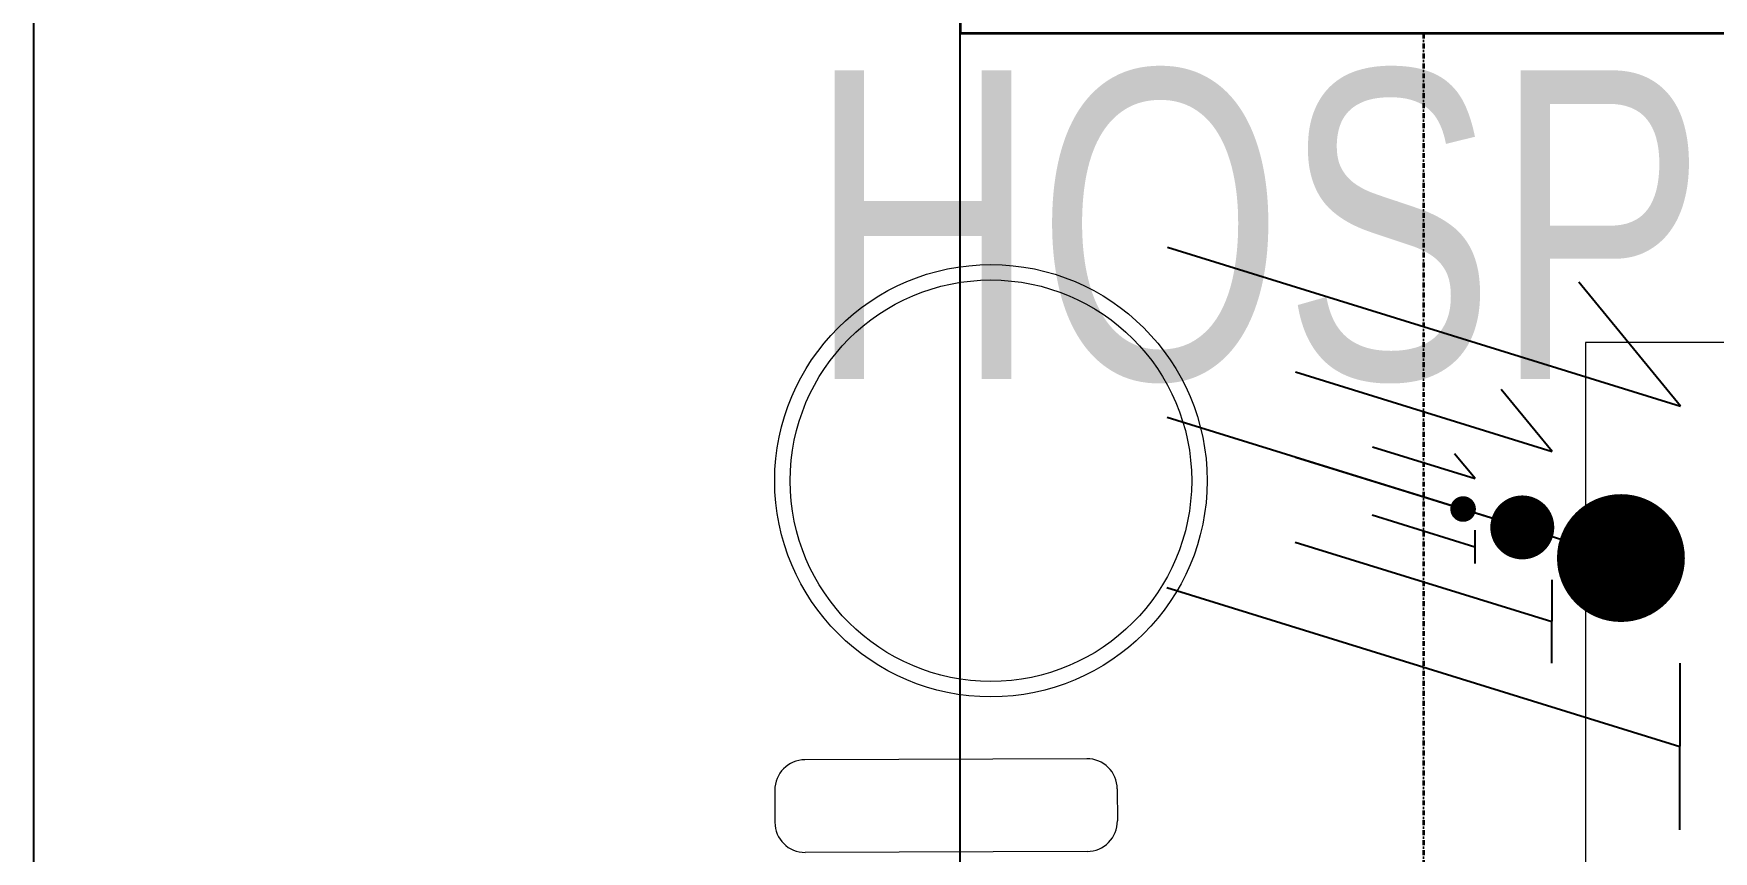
# Model space of a CAD drawing. Extents: x -12260 to 57327, y -29287 to 19916.
# Drawn here: x 39476 to 40564, y 3630 to 4160 of the extents above; entities that cross this region are included whole.
import ezdxf
from ezdxf.enums import TextEntityAlignment as Align

# ---------------------------------------------------------------- set-up
doc = ezdxf.new("R2010")
doc.units = 0
doc.header["$LTSCALE"] = 0.25
doc.linetypes.add('DASHDOT', pattern=[25.4, 12.7, -6.35, 0, -6.35])
for name, color, linetype, lineweight in [('01-First Floor$0$72_EGR_BASE_TEXT', 252, 'Continuous', 5), ('01-First Floor$0$LOADING', 253, 'Continuous', 5), ('01-First Floor$0$Walls', 251, 'Continuous', 5), ('E-LITE-CIRC-NUMB', 6, 'Continuous', 25), ('E-LITE-CLNG', 150, 'Continuous', 35), ('E-LITE-CLNG-CNDT', 6, 'DASHDOT', 35), ('E-LITE-CTRL', 6, 'Continuous', 25), ('E-LITE-IDEN', 6, 'Continuous', 25), ('E-POWR-WIRE', 6, 'Continuous', 25), ('E-POWR-WIRE @ 100', 6, 'Continuous', 25), ('E-POWR-WIRE @ 20', 6, 'Continuous', 25), ('E-POWR-WIRE @ 50', 6, 'Continuous', 25)]:
    doc.layers.add(name, color=color, linetype=linetype, lineweight=lineweight)
doc.layers.add('01-First Floor$0$FALSE CEILING', color=251, linetype='Continuous')
doc.styles.add('01-First Floor$0$X3G_ENTITY_9EC9', font='swisscl.ttf', dxfattribs={"height": 0.2})
doc.styles.add('DC_SIMPLEX', font='SIMPLEX.shx', dxfattribs={"width": 0.7})

# ---------------------------------------------------------------- blocks, each defined once
blk = doc.blocks.new('01-First Floor$0$WM00001-P')
at = {"layer": '01-First Floor$0$LOADING'}
for radius in [0.14, 0.13]:
    blk.add_circle((0, 0), radius, dxfattribs=at)
blk = doc.blocks.new('01-First Floor$0$GF21043-P')
at = {"color": 0}
for p, q in [((-0.8, 0.75), (-0.8, 0)), ((-0.8, 0), (0.8, 0))]:
    blk.add_line(p, q, dxfattribs=at)
blk = doc.blocks.new('01-First Floor$0$GF21018-P')
at = {"color": 0}
for p, q in [((-0.2806, 0.3422), (-0.2598, 0.3422)), ((-0.3002, 0.3226), (-0.3002, 0.14)), ((-0.2402, 0.3226), (-0.2402, 0.14)), ((-0.2806, 0.1204), (-0.2598, 0.1204))]:
    blk.add_line(p, q, dxfattribs=at)
for centre, start, end in [((-0.2806, 0.3226), 90, 180), ((-0.2598, 0.3226), 360, 90), ((-0.2806, 0.14), 180, 270), ((-0.2598, 0.14), 270, 360)]:
    blk.add_arc(centre, 0.0196, start, end, dxfattribs=at)
blk = doc.blocks.new('01-First Floor')
at = {"layer": '01-First Floor$0$FALSE CEILING', "linetype": 'Continuous'}
blk.add_line((40076, 2360), (40076, 5435), dxfattribs=at)
at = {"layer": '01-First Floor$0$FALSE CEILING'}
blk.add_lwpolyline([(39476, 2360), (43476, 2360), (43476, 5435), (39476, 5435)], close=True, dxfattribs=at)
at = {"layer": '01-First Floor$0$Walls'}
blk.add_line((39476, 5435), (39476, 2360), dxfattribs=at)
at = {"layer": '01-First Floor$0$LOADING', "extrusion": (1.23702e-08, -3.1951e-06, -1), "xscale": -1000.000000000005, "yscale": 1000.000000000006, "zscale": 1000.000000000005, "rotation": 89.77817394023435}
blk.add_blockref('01-First Floor$0$WM00001-P', (-40095.9, 3870.4, 0.1), dxfattribs=at)
at = {"layer": '01-First Floor$0$LOADING', "extrusion": (-6.18937e-17, 3.19512e-06, 1), "xscale": 1000.000000000006, "yscale": 1000.000000000006, "zscale": 1000.000000000006, "rotation": 269.9999999999996}
blk.add_blockref('01-First Floor$0$GF21043-P', (40481, 3160, -0.1), dxfattribs=at)
at = {"layer": '01-First Floor$0$LOADING', "extrusion": (-7.78658e-06, 3.16518e-06, 1), "xscale": 1000.000000000004, "yscale": 1000.000000000004, "zscale": 1000.000000000004, "rotation": 270.2204152971468}
blk.add_blockref('01-First Floor$0$GF21018-P', (39836.6, 3388.9, -0.4), dxfattribs=at)
at = {"layer": '01-First Floor$0$72_EGR_BASE_TEXT', "insert": (41230.7, 4136.2, 0), "char_height": 200, "attachment_point": 2, "style": '01-First Floor$0$X3G_ENTITY_9EC9'}
blk.add_mtext('HOSPITAL NUTRITIONIST', dxfattribs=at)
blk = doc.blocks.new('*U25')
blk.add_lwpolyline([(-300, 300), (-300, -300), (300, -300), (300, 300)], close=True)
blk.add_circle((0, 0), 45)
at = {"layer": 'E-LITE-CIRC-NUMB', "style": 'DC_SIMPLEX', "width": 0.7, "flags": 8}
blk.add_attdef('CIRCUIT', text='', height=200, rotation=0, dxfattribs=at).set_placement((-473.9, 300), align=Align.RIGHT)
at = {"layer": 'E-LITE-CTRL', "style": 'DC_SIMPLEX', "width": 0.7, "flags": 8}
blk.add_attdef('CONTROL', (1118.9, -935), '', height=200, rotation=360, dxfattribs=at)
at = {"layer": 'E-LITE-IDEN', "style": 'DC_SIMPLEX', "width": 0.7, "flags": 8}
blk.add_attdef('TYPE', (460.4, 457.6), '', height=200, rotation=360, dxfattribs=at)
blk = doc.blocks.new('*U41')
for p, q in [((-1.658, 1.617), (1.663, 0.587)), ((1.663, 0.587), (1.004, 1.389)), ((-1.66, 0.515), (1.66, -0.515)), ((-1.663, -0.587), (1.658, -1.617)), ((1.659, -1.078), (1.657, -2.157))]:
    blk.add_line(p, q)
at = {"const_width": 0.414}
blk.add_lwpolyline([(1.278, -0.19, 1), (1.277, -0.604, 1)], format="xyb", close=True, dxfattribs=at)
blk = doc.blocks.new('*U833')
at = {"layer": 'E-POWR-WIRE @ 100', "xscale": 100, "yscale": 100, "zscale": 100}
blk.add_blockref('*U41', (40376.1, 3860), dxfattribs=at)
at = {"layer": 'E-POWR-WIRE @ 20', "xscale": 20, "yscale": 20, "zscale": 20}
blk.add_blockref('*U41', (40376.1, 3860), dxfattribs=at)
at = {"layer": 'E-POWR-WIRE @ 50', "xscale": 50, "yscale": 50, "zscale": 50}
blk.add_blockref('*U41', (40376.1, 3860), dxfattribs=at)

msp = doc.modelspace()

# ---------------------------------------------------------------- linework, layer by layer
at = {"layer": 'E-LITE-CLNG-CNDT'}
msp.add_lwpolyline([(40376.1, 4160), (40376.1, 3560)], dxfattribs=at)

# ---------------------------------------------------------------- block references
at = {"layer": 'E-LITE-CLNG'}
ref = msp.add_blockref('*U25', (40376.1, 4460), dxfattribs=dict(at, xscale=-1))
ref.add_attrib('TYPE', 'LD1', (40769.6, 4764.5), dxfattribs={"layer": 'E-LITE-IDEN', "height": 200, "rotation": 0, "style": 'DC_SIMPLEX', "width": 0.7, "flags": 8})
ref = msp.add_blockref('*U25', (40376, 3260), dxfattribs=dict(at, xscale=-1))
ref.add_attrib('TYPE', 'LD1', (40769.5, 3564.5), dxfattribs={"layer": 'E-LITE-IDEN', "height": 200, "rotation": 0, "style": 'DC_SIMPLEX', "width": 0.7, "flags": 8})
at = {"layer": 'E-LITE-CLNG-CNDT'}
msp.add_blockref('01-First Floor', (0, 0), dxfattribs=at)
at = {"layer": 'E-POWR-WIRE'}
msp.add_blockref('*U833', (0, 0), dxfattribs=at)

doc.saveas('drawing.dxf')
